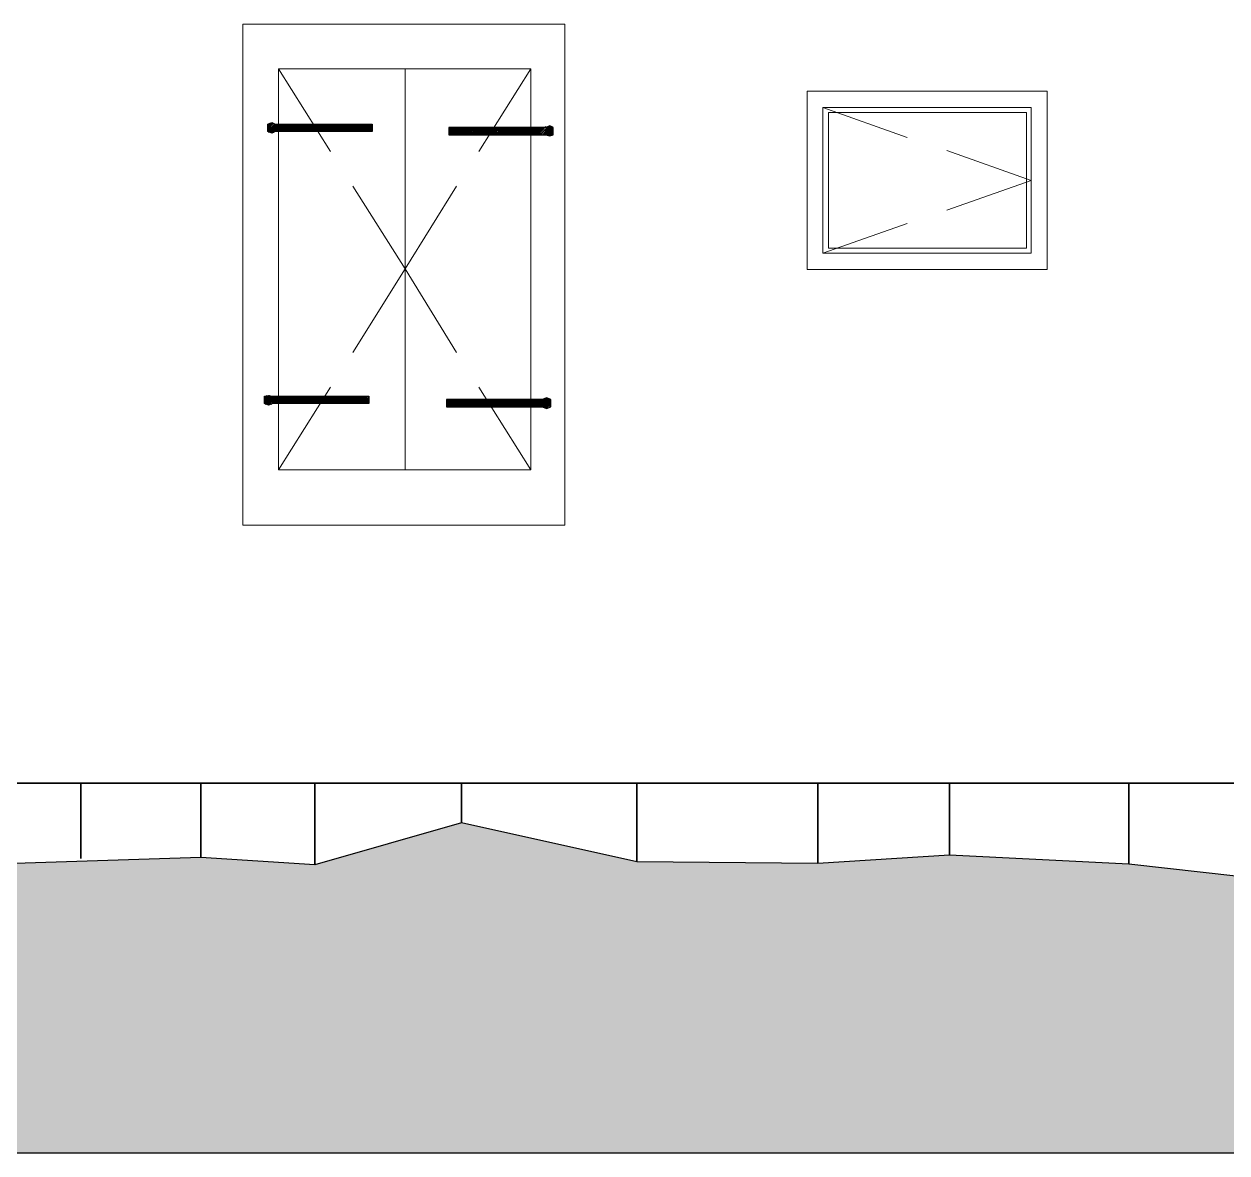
# Model space of a CAD drawing. Header units: millimetres. Extents: x 614825 to 630755, y -821893 to -813822.
# Drawn here: x 620916 to 624976, y -821893 to -818081 of the extents above; entities that cross this region are included whole.
import ezdxf

# ---------------------------------------------------------------- set-up
doc = ezdxf.new("R2010")
doc.units = ezdxf.units.MM
for name, color, linetype, lineweight in [('A-ALV-___-___-EXI', 250, 'Continuous', 25), ('A-BAS-___-___-EXI', 250, 'Continuous', 25), ('A-JAN-___-___-EXI', 250, 'Continuous', 25)]:
    doc.layers.add(name, color=color, linetype=linetype, lineweight=lineweight)

msp = doc.modelspace()

# ---------------------------------------------------------------- hatches: boundary and pattern name
at = {"layer": 'A-BAS-___-___-EXI', "true_color": 0xcb9898}
msp.add_hatch(color=253, dxfattribs=at).paths.add_polyline_path([(630755, -821892.8), (630755, -821500.2), (628356.1, -821456.7), (627396.2, -821372.7), (626323, -821316.5), (625505.2, -821187), (625016.5, -820959.7), (624645.1, -820917.8), (624039.2, -820887.1), (623595.2, -820915), (622983.7, -820909.4), (622391.8, -820778.2), (621897.5, -820919.9), (621512.2, -820895.5), (620814.1, -820917.8), (620252.9, -820898.3), (619672.1, -820912.2), (619225.3, -820991), (619112.6, -820949.9), (618890.3, -820910.7), (618220.1, -820910.7), (616768.1, -820986.8), (616544.7, -820967.3), (616324.7, -820967.3), (616263.8, -821009.9), (616206.9, -821009.9), (616153.8, -820972.8), (614824.8, -820972.8), (614824.8, -821892.8)])

# ---------------------------------------------------------------- linework, layer by layer
at = {"layer": 'A-ALV-___-___-EXI', "color": 28, "lineweight": 35}
for p, q in [((621107.3, -820898.3), (621107.3, -820644.2)), ((621512.2, -820895.5), (621512.2, -820644.2)), ((621897.5, -820919.9), (621897.5, -820644.2)), ((622391.8, -820778.2), (622391.8, -820644.2)), ((622983.7, -820909.4), (622983.7, -820644.2)), ((623595.2, -820915), (623595.2, -820644.2)), ((624039.2, -820887.1), (624039.2, -820644.2)), ((624645.1, -820917.8), (624645.1, -820644.2))]:
    msp.add_line(p, q, dxfattribs=at)
at = {"layer": 'A-ALV-___-___-EXI', "color": 28, "lineweight": 35, "flags": 128}
msp.add_lwpolyline([(629587.5, -821479), (629590.3, -821375.7), (629587.5, -821138.4), (629598.6, -820898.3), (629593.1, -820644.2), (629587.5, -820426.4), (629590.3, -820230.9), (629107.2, -820230.9), (629107.2, -820644.2), (620252.9, -820644.2)], dxfattribs=at)
at = {"layer": 'A-BAS-___-___-EXI'}
for points in [[(625016.5, -820959.7), (624645.1, -820917.8), (624039.2, -820887.1), (623595.2, -820915), (622983.7, -820909.4), (622391.8, -820778.2), (621897.5, -820919.9), (621512.2, -820895.5), (620814.1, -820917.8), (620252.9, -820898.3), (619672.1, -820912.2)], [(619112.6, -820949.9), (619002, -820930.4), (618890.3, -820910.7), (618778.6, -820910.7), (618555.2, -820910.7), (618220.1, -820910.7), (617885, -820928.3), (617438.3, -820951.7), (616991.5, -820975.1), (616768.1, -820986.8), (616544.7, -820967.3), (616324.7, -820967.3), (616263.8, -821009.9), (616206.9, -821009.9), (616153.8, -820972.8), (614824.8, -820972.8), (614824.8, -821892.8), (630755, -821892.8)]]:
    msp.add_lwpolyline(points, dxfattribs=at)
at = {"layer": 'A-JAN-___-___-EXI', "color": 18, "lineweight": 9}
for p, q in [((621774.7, -818231.6), (621950.6, -818510.9)), ((622201.9, -819585.9), (622201.9, -818231.6)), ((622450.4, -818510.9), (622626.3, -818231.6)), ((623896.8, -818463.4), (623612, -818362.9)), ((623612, -818854.3), (623896.8, -818753.8)), ((621950.6, -819306.7), (621774.7, -819585.9)), ((622626.3, -819585.9), (622450.4, -819306.7))]:
    msp.add_line(p, q, dxfattribs=at)
at = {"layer": 'A-JAN-___-___-EXI', "color": 253, "lineweight": 9}
for p, q in [((621738.4, -818424.3), (621746.8, -818415.9)), ((621738.4, -818427.1), (621752.3, -818415.9)), ((621738.4, -818432.7), (621755.1, -818415.9)), ((621738.4, -818435.5), (621757.9, -818415.9)), ((621738.4, -818421.5), (621738.4, -818418.7)), ((621738.4, -818441), (621760.7, -818418.7)), ((621738.4, -818443.8), (621763.5, -818418.7)), ((621741.2, -818446.6), (621766.3, -818418.7)), ((621744, -818446.6), (621769.1, -818418.7)), ((621746.8, -818446.6), (621774.7, -818418.7)), ((621749.6, -818449.4), (621766.3, -818432.7)), ((621752.3, -818449.4), (621783.1, -818418.7)), ((621757.9, -818446.6), (621785.8, -818418.7)), ((621766.3, -818429.9), (621777.5, -818418.7)), ((621766.3, -818443.8), (621788.6, -818418.7)), ((621769.1, -818443.8), (621794.2, -818418.7)), ((621771.9, -818443.8), (621797, -818418.7)), ((621777.5, -818443.8), (621802.6, -818418.7)), ((621780.3, -818443.8), (621805.4, -818418.7)), ((621785.8, -818443.8), (621811, -818418.7)), ((621788.6, -818443.8), (621813.8, -818418.7)), ((621794.2, -818443.8), (621816.6, -818418.7)), ((621797, -818443.8), (621822.2, -818418.7)), ((621799.8, -818443.8), (621824.9, -818418.7)), ((621805.4, -818443.8), (621830.5, -818418.7)), ((621808.2, -818443.8), (621833.3, -818418.7)), ((621813.8, -818443.8), (621836.1, -818418.7)), ((621816.6, -818443.8), (621841.7, -818418.7)), ((621819.4, -818443.8), (621844.5, -818418.7)), ((621824.9, -818443.8), (621850.1, -818418.7)), ((621827.7, -818443.8), (621838.9, -818432.7)), ((621833.3, -818443.8), (621855.7, -818418.7)), ((621836.1, -818443.8), (621861.2, -818418.7)), ((621838.9, -818443.8), (621864, -818418.7)), ((621841.7, -818429.9), (621852.9, -818418.7)), ((621844.5, -818443.8), (621869.6, -818418.7)), ((621847.3, -818443.8), (621872.4, -818418.7)), ((621852.9, -818443.8), (621878, -818418.7)), ((621855.7, -818443.8), (621880.8, -818418.7)), ((621861.2, -818443.8), (621883.6, -818418.7)), ((621864, -818443.8), (621889.2, -818418.7)), ((621866.8, -818443.8), (621892, -818418.7)), ((621872.4, -818443.8), (621897.5, -818418.7)), ((621875.2, -818443.8), (621900.3, -818418.7)), ((621880.8, -818443.8), (621903.1, -818418.7)), ((621883.6, -818443.8), (621908.7, -818418.7)), ((621886.4, -818443.8), (621911.5, -818418.7)), ((621892, -818443.8), (621917.1, -818418.7)), ((621894.8, -818443.8), (621919.9, -818418.7)), ((621900.3, -818443.8), (621925.5, -818418.7)), ((621903.1, -818443.8), (621928.3, -818418.7)), ((621908.7, -818443.8), (621931, -818418.7)), ((621911.5, -818443.8), (621936.6, -818418.7)), ((621914.3, -818443.8), (621925.5, -818432.7)), ((621919.9, -818443.8), (621945, -818418.7)), ((621922.7, -818443.8), (621947.8, -818418.7)), ((621928.3, -818432.7), (621939.4, -818418.7)), ((621928.3, -818443.8), (621950.6, -818418.7)), ((621931, -818443.8), (621956.2, -818418.7)), ((621933.8, -818443.8), (621959, -818418.7)), ((621939.4, -818443.8), (621964.6, -818418.7)), ((621942.2, -818443.8), (621967.3, -818418.7)), ((621947.8, -818443.8), (621972.9, -818418.7)), ((621950.6, -818443.8), (621975.7, -818418.7)), ((621956.2, -818443.8), (621978.5, -818418.7)), ((621959, -818443.8), (621984.1, -818418.7)), ((621961.8, -818443.8), (621986.9, -818418.7)), ((621967.3, -818443.8), (621992.5, -818418.7)), ((621970.1, -818443.8), (621995.3, -818418.7)), ((621975.7, -818443.8), (621998.1, -818418.7)), ((621978.5, -818443.8), (622003.6, -818418.7)), ((621981.3, -818443.8), (622006.4, -818418.7)), ((621986.9, -818443.8), (622012, -818418.7)), ((621989.7, -818443.8), (622014.8, -818418.7)), ((621995.3, -818443.8), (622017.6, -818418.7)), ((621998.1, -818443.8), (622009.2, -818432.7)), ((622000.9, -818443.8), (622026, -818418.7)), ((622006.4, -818443.8), (622031.6, -818418.7)), ((622009.2, -818443.8), (622034.4, -818418.7)), ((622012, -818429.9), (622023.2, -818418.7)), ((622014.8, -818443.8), (622039.9, -818418.7)), ((622017.6, -818443.8), (622042.7, -818418.7)), ((622023.2, -818443.8), (622045.5, -818418.7)), ((622026, -818443.8), (622051.1, -818418.7)), ((622028.8, -818443.8), (622053.9, -818418.7)), ((622034.4, -818443.8), (622059.5, -818418.7)), ((622037.2, -818443.8), (622062.3, -818418.7)), ((622042.7, -818443.8), (622065.1, -818418.7)), ((622045.5, -818443.8), (622070.7, -818418.7)), ((622048.3, -818443.8), (622073.5, -818418.7)), ((622056.7, -818443.8), (622081.8, -818418.7)), ((622062.3, -818443.8), (622087.4, -818418.7)), ((622065.1, -818443.8), (622090.2, -818421.5)), ((622070.7, -818443.8), (622090.2, -818424.3)), ((622073.5, -818443.8), (622090.2, -818427.1)), ((622076.2, -818443.8), (622090.2, -818432.7)), ((622081.8, -818443.8), (622090.2, -818435.5)), ((622084.6, -818443.8), (622090.2, -818441)), ((622349.9, -818429.9), (622352.7, -818429.9)), ((622349.9, -818435.5), (622358.3, -818429.9)), ((622349.9, -818443.8), (622363.9, -818429.9)), ((622349.9, -818446.6), (622369.4, -818429.9)), ((622349.9, -818452.2), (622372.2, -818429.9)), ((622352.7, -818455), (622377.8, -818429.9)), ((622355.5, -818455), (622380.6, -818429.9)), ((622363.9, -818455), (622389, -818429.9)), ((622366.6, -818455), (622391.8, -818429.9)), ((622372.2, -818455), (622397.4, -818429.9)), ((622375, -818455), (622400.2, -818429.9)), ((622380.6, -818455), (622405.7, -818429.9)), ((622383.4, -818455), (622408.5, -818429.9)), ((622389, -818455), (622411.3, -818429.9)), ((622391.8, -818455), (622416.9, -818429.9)), ((622394.6, -818455), (622419.7, -818429.9)), ((622400.2, -818455), (622425.3, -818429.9)), ((622402.9, -818455), (622428.1, -818429.9)), ((622408.5, -818455), (622430.9, -818429.9)), ((622411.3, -818455), (622436.5, -818429.9)), ((622414.1, -818455), (622439.2, -818429.9)), ((622419.7, -818455), (622430.9, -818443.8)), ((622422.5, -818455), (622447.6, -818429.9)), ((622428.1, -818455), (622453.2, -818429.9)), ((622430.9, -818441), (622444.8, -818429.9)), ((622430.9, -818455), (622456, -818429.9)), ((622436.5, -818455), (622458.8, -818429.9)), ((622439.2, -818455), (622464.4, -818429.9)), ((622442, -818455), (622467.2, -818429.9)), ((622447.6, -818455), (622472.8, -818429.9)), ((622450.4, -818455), (622475.5, -818429.9)), ((622456, -818455), (622478.3, -818429.9)), ((622458.8, -818455), (622483.9, -818429.9)), ((622461.6, -818455), (622486.7, -818429.9)), ((622467.2, -818455), (622492.3, -818429.9)), ((622470, -818455), (622495.1, -818429.9)), ((622475.5, -818455), (622497.9, -818429.9)), ((622478.3, -818455), (622503.5, -818429.9)), ((622481.1, -818455), (622506.3, -818429.9)), ((622486.7, -818455), (622511.8, -818429.9)), ((622489.5, -818455), (622514.6, -818429.9)), ((622495.1, -818455), (622520.2, -818429.9)), ((622497.9, -818455), (622523, -818429.9)), ((622503.5, -818455), (622511.8, -818443.8)), ((622506.3, -818455), (622531.4, -818429.9)), ((622509.1, -818455), (622534.2, -818429.9)), ((622514.6, -818441), (622525.8, -818429.9)), ((622514.6, -818455), (622539.8, -818429.9)), ((622517.4, -818455), (622542.6, -818429.9)), ((622523, -818455), (622545.3, -818429.9)), ((622525.8, -818455), (622550.9, -818429.9)), ((622528.6, -818455), (622553.7, -818429.9)), ((622534.2, -818455), (622559.3, -818429.9)), ((622537, -818455), (622562.1, -818429.9)), ((622542.6, -818455), (622567.7, -818429.9)), ((622545.3, -818455), (622570.5, -818429.9)), ((622550.9, -818455), (622573.3, -818429.9)), ((622553.7, -818455), (622578.9, -818429.9)), ((622556.5, -818455), (622581.6, -818429.9)), ((622562.1, -818455), (622587.2, -818429.9)), ((622564.9, -818455), (622590, -818429.9)), ((622570.5, -818455), (622592.8, -818429.9)), ((622573.3, -818455), (622598.4, -818429.9)), ((622576.1, -818455), (622601.2, -818429.9)), ((622581.6, -818455), (622606.8, -818429.9)), ((622590, -818455), (622612.4, -818429.9)), ((622592.8, -818455), (622617.9, -818429.9)), ((622598.4, -818455), (622620.7, -818429.9)), ((622601.2, -818455), (622626.3, -818429.9)), ((622604, -818455), (622629.1, -818429.9)), ((622609.6, -818455), (622634.7, -818429.9)), ((622612.4, -818455), (622637.5, -818429.9)), ((622617.9, -818455), (622640.3, -818429.9)), ((622620.7, -818455), (622645.9, -818429.9)), ((622623.5, -818455), (622648.7, -818429.9)), ((622629.1, -818455), (622654.2, -818429.9)), ((622631.9, -818455), (622657, -818429.9)), ((622637.5, -818455), (622659.8, -818429.9)), ((622640.3, -818455), (622665.4, -818429.9)), ((622643.1, -818455), (622668.2, -818429.9)), ((622648.7, -818455), (622673.8, -818429.9)), ((622651.5, -818455), (622676.6, -818427.1)), ((622657, -818455), (622685, -818427.1)), ((622659.8, -818455), (622671, -818441)), ((622665.4, -818455), (622693.3, -818424.3)), ((622668.2, -818455), (622696.1, -818427.1)), ((622671, -818455), (622698.9, -818427.1)), ((622673.8, -818441), (622690.5, -818424.3)), ((622682.2, -818455), (622701.7, -818435.5)), ((622685, -818457.8), (622701.7, -818438.3)), ((622687.8, -818457.8), (622701.7, -818443.8)), ((622690.5, -818457.8), (622701.7, -818446.6)), ((622698.9, -818455), (622701.7, -818449.4)), ((621727.2, -819343), (621735.6, -819334.6)), ((621727.2, -819348.5), (621741.2, -819334.6)), ((621727.2, -819351.3), (621744, -819334.6)), ((621727.2, -819354.1), (621746.8, -819334.6)), ((621727.2, -819340.2), (621727.2, -819337.4)), ((621727.2, -819359.7), (621749.6, -819337.4)), ((621727.2, -819362.5), (621752.3, -819337.4)), ((621730, -819365.3), (621755.1, -819337.4)), ((621732.8, -819365.3), (621760.7, -819337.4)), ((621735.6, -819365.3), (621763.5, -819337.4)), ((621741.2, -819368.1), (621771.9, -819337.4)), ((621749.6, -819365.3), (621774.7, -819337.4)), ((621755.1, -819362.5), (621780.3, -819337.4)), ((621757.9, -819348.5), (621766.3, -819337.4)), ((621757.9, -819362.5), (621783.1, -819337.4)), ((621763.5, -819362.5), (621785.8, -819337.4)), ((621766.3, -819362.5), (621791.4, -819337.4)), ((621769.1, -819362.5), (621794.2, -819337.4)), ((621774.7, -819362.5), (621799.8, -819337.4)), ((621777.5, -819362.5), (621802.6, -819337.4)), ((621783.1, -819362.5), (621808.2, -819337.4)), ((621785.8, -819362.5), (621811, -819337.4)), ((621791.4, -819362.5), (621813.8, -819337.4)), ((621794.2, -819362.5), (621819.4, -819337.4)), ((621797, -819362.5), (621822.2, -819337.4)), ((621802.6, -819362.5), (621827.7, -819337.4)), ((621805.4, -819362.5), (621830.5, -819337.4)), ((621811, -819362.5), (621833.3, -819337.4)), ((621813.8, -819362.5), (621838.9, -819337.4)), ((621822.2, -819362.5), (621847.3, -819337.4)), ((621824.9, -819362.5), (621850.1, -819337.4)), ((621830.5, -819348.5), (621841.7, -819337.4)), ((621830.5, -819362.5), (621852.9, -819337.4)), ((621833.3, -819362.5), (621858.4, -819337.4)), ((621836.1, -819362.5), (621861.2, -819337.4)), ((621841.7, -819362.5), (621866.8, -819337.4)), ((621844.5, -819362.5), (621869.6, -819337.4)), ((621850.1, -819362.5), (621875.2, -819337.4)), ((621852.9, -819362.5), (621878, -819337.4)), ((621858.4, -819362.5), (621880.8, -819337.4)), ((621861.2, -819362.5), (621886.4, -819337.4)), ((621864, -819362.5), (621889.2, -819337.4)), ((621869.6, -819362.5), (621894.8, -819337.4)), ((621872.4, -819362.5), (621897.5, -819337.4)), ((621878, -819362.5), (621900.3, -819337.4)), ((621880.8, -819362.5), (621905.9, -819337.4)), ((621883.6, -819362.5), (621908.7, -819337.4)), ((621889.2, -819362.5), (621914.3, -819337.4)), ((621892, -819362.5), (621917.1, -819337.4)), ((621897.5, -819362.5), (621922.7, -819337.4)), ((621900.3, -819362.5), (621925.5, -819337.4)), ((621908.7, -819362.5), (621933.8, -819337.4)), ((621911.5, -819362.5), (621936.6, -819337.4)), ((621917.1, -819351.3), (621928.3, -819337.4)), ((621917.1, -819362.5), (621942.2, -819337.4)), ((621919.9, -819362.5), (621945, -819337.4)), ((621925.5, -819362.5), (621947.8, -819337.4)), ((621928.3, -819362.5), (621953.4, -819337.4)), ((621931, -819362.5), (621956.2, -819337.4)), ((621936.6, -819362.5), (621961.8, -819337.4)), ((621939.4, -819362.5), (621964.6, -819337.4)), ((621945, -819362.5), (621967.3, -819337.4)), ((621947.8, -819362.5), (621972.9, -819337.4)), ((621953.4, -819362.5), (621975.7, -819337.4)), ((621956.2, -819362.5), (621981.3, -819337.4)), ((621959, -819362.5), (621984.1, -819337.4)), ((621964.6, -819362.5), (621989.7, -819337.4)), ((621967.3, -819362.5), (621992.5, -819337.4)), ((621972.9, -819362.5), (621995.3, -819337.4)), ((621975.7, -819362.5), (622000.9, -819337.4)), ((621978.5, -819362.5), (622003.6, -819337.4)), ((621984.1, -819362.5), (622009.2, -819337.4)), ((621992.5, -819362.5), (622014.8, -819337.4)), ((621995.3, -819362.5), (622020.4, -819337.4)), ((621998.1, -819362.5), (622023.2, -819337.4)), ((622000.9, -819348.5), (622012, -819337.4)), ((622003.6, -819362.5), (622028.8, -819337.4)), ((622006.4, -819362.5), (622031.6, -819337.4)), ((622012, -819362.5), (622037.2, -819337.4)), ((622014.8, -819362.5), (622039.9, -819337.4)), ((622020.4, -819362.5), (622042.7, -819337.4)), ((622023.2, -819362.5), (622048.3, -819337.4)), ((622026, -819362.5), (622051.1, -819337.4)), ((622031.6, -819362.5), (622056.7, -819337.4)), ((622034.4, -819362.5), (622059.5, -819337.4)), ((622039.9, -819362.5), (622062.3, -819337.4)), ((622045.5, -819362.5), (622070.7, -819337.4)), ((622051.1, -819362.5), (622076.2, -819337.4)), ((622053.9, -819362.5), (622079, -819340.2)), ((622059.5, -819362.5), (622079, -819343)), ((622654.2, -819373.7), (622682.2, -819343)), ((621738.4, -819368.1), (621755.1, -819351.3)), ((621816.6, -819362.5), (621830.5, -819351.3)), ((621905.9, -819362.5), (621914.3, -819351.3)), ((621986.9, -819362.5), (621998.1, -819351.3)), ((622062.3, -819362.5), (622079, -819345.7)), ((622070.7, -819362.5), (622079, -819354.1)), ((622073.5, -819362.5), (622079, -819359.7)), ((622341.5, -819351.3), (622341.5, -819348.5)), ((622341.5, -819354.1), (622347.1, -819348.5)), ((622341.5, -819362.5), (622355.5, -819348.5)), ((622341.5, -819365.3), (622358.3, -819348.5)), ((622341.5, -819370.9), (622361.1, -819348.5)), ((622341.5, -819373.7), (622366.6, -819348.5)), ((622344.3, -819373.7), (622369.4, -819348.5)), ((622352.7, -819373.7), (622377.8, -819348.5)), ((622358.3, -819373.7), (622380.6, -819348.5)), ((622361.1, -819373.7), (622386.2, -819348.5)), ((622363.9, -819373.7), (622389, -819348.5)), ((622369.4, -819373.7), (622394.6, -819348.5)), ((622372.2, -819373.7), (622397.4, -819348.5)), ((622377.8, -819373.7), (622402.9, -819348.5)), ((622380.6, -819373.7), (622405.7, -819348.5)), ((622386.2, -819373.7), (622408.5, -819348.5)), ((622389, -819373.7), (622414.1, -819348.5)), ((622391.8, -819373.7), (622416.9, -819348.5)), ((622397.4, -819373.7), (622422.5, -819348.5)), ((622400.2, -819373.7), (622425.3, -819348.5)), ((622405.7, -819373.7), (622428.1, -819348.5)), ((622408.5, -819373.7), (622419.7, -819362.5)), ((622411.3, -819373.7), (622436.5, -819348.5)), ((622416.9, -819373.7), (622442, -819348.5)), ((622419.7, -819373.7), (622444.8, -819348.5)), ((622422.5, -819359.7), (622433.7, -819348.5)), ((622425.3, -819373.7), (622447.6, -819348.5)), ((622428.1, -819373.7), (622453.2, -819348.5)), ((622433.7, -819373.7), (622456, -819348.5)), ((622436.5, -819373.7), (622461.6, -819348.5)), ((622439.2, -819373.7), (622464.4, -819348.5)), ((622444.8, -819373.7), (622470, -819348.5)), ((622447.6, -819373.7), (622472.8, -819348.5)), ((622453.2, -819373.7), (622475.5, -819348.5)), ((622456, -819373.7), (622481.1, -819348.5)), ((622458.8, -819373.7), (622483.9, -819348.5)), ((622464.4, -819373.7), (622489.5, -819348.5)), ((622467.2, -819373.7), (622492.3, -819348.5)), ((622472.8, -819373.7), (622495.1, -819348.5)), ((622475.5, -819373.7), (622500.7, -819348.5)), ((622478.3, -819373.7), (622503.5, -819348.5)), ((622483.9, -819373.7), (622509.1, -819348.5)), ((622486.7, -819373.7), (622511.8, -819348.5)), ((622492.3, -819373.7), (622503.5, -819362.5)), ((622495.1, -819373.7), (622520.2, -819348.5)), ((622500.7, -819373.7), (622523, -819348.5)), ((622503.5, -819359.7), (622517.4, -819348.5)), ((622503.5, -819373.7), (622528.6, -819348.5)), ((622506.3, -819373.7), (622531.4, -819348.5)), ((622511.8, -819373.7), (622537, -819348.5)), ((622514.6, -819373.7), (622539.8, -819348.5)), ((622520.2, -819373.7), (622542.6, -819348.5)), ((622523, -819373.7), (622548.1, -819348.5)), ((622525.8, -819373.7), (622550.9, -819348.5)), ((622531.4, -819373.7), (622556.5, -819348.5)), ((622534.2, -819373.7), (622559.3, -819348.5)), ((622539.8, -819373.7), (622564.9, -819348.5)), ((622542.6, -819373.7), (622567.7, -819348.5)), ((622548.1, -819373.7), (622570.5, -819348.5)), ((622550.9, -819373.7), (622576.1, -819348.5)), ((622553.7, -819373.7), (622578.9, -819348.5)), ((622559.3, -819373.7), (622584.4, -819348.5)), ((622562.1, -819373.7), (622587.2, -819348.5)), ((622567.7, -819373.7), (622590, -819348.5)), ((622570.5, -819373.7), (622595.6, -819348.5)), ((622581.6, -819373.7), (622606.8, -819348.5)), ((622587.2, -819373.7), (622609.6, -819348.5)), ((622590, -819373.7), (622615.2, -819348.5)), ((622592.8, -819373.7), (622617.9, -819348.5)), ((622598.4, -819373.7), (622623.5, -819348.5)), ((622601.2, -819373.7), (622626.3, -819348.5)), ((622606.8, -819373.7), (622631.9, -819348.5)), ((622609.6, -819373.7), (622634.7, -819348.5)), ((622615.2, -819373.7), (622637.5, -819348.5)), ((622617.9, -819373.7), (622643.1, -819348.5)), ((622620.7, -819373.7), (622645.9, -819348.5)), ((622626.3, -819373.7), (622651.5, -819348.5)), ((622629.1, -819373.7), (622654.2, -819348.5)), ((622634.7, -819373.7), (622657, -819348.5)), ((622637.5, -819373.7), (622662.6, -819348.5)), ((622640.3, -819373.7), (622668.2, -819348.5)), ((622645.9, -819373.7), (622673.8, -819345.7)), ((622657, -819373.7), (622685, -819345.7)), ((622662.6, -819373.7), (622687.8, -819345.7)), ((622665.4, -819373.7), (622690.5, -819348.5)), ((622668.2, -819373.7), (622693.3, -819348.5)), ((622671, -819373.7), (622693.3, -819354.1)), ((622673.8, -819376.5), (622693.3, -819356.9)), ((622676.6, -819376.5), (622693.3, -819362.5)), ((622679.4, -819376.5), (622693.3, -819365.3)), ((622687.8, -819373.7), (622693.3, -819370.9))]:
    msp.add_line(p, q, dxfattribs=at)
at = {"layer": 'A-JAN-___-___-EXI', "color": 248, "lineweight": 15, "flags": 128}
for points in [[(621654.6, -818080.8), (622740.8, -818080.8), (622740.8, -819773), (621654.6, -819773)], [(621774.7, -819585.9), (622626.3, -819585.9), (622626.3, -818231.6), (621774.7, -818231.6)], [(623558.9, -818307), (624368.7, -818307), (624368.7, -818910.2), (623558.9, -818910.2)], [(623612, -818362.9), (624315.7, -818362.9), (624315.7, -818854.3), (623612, -818854.3)]]:
    msp.add_lwpolyline(points, close=True, dxfattribs=at)
at = {"layer": 'A-JAN-___-___-EXI', "color": 18, "lineweight": 9, "flags": 128}
msp.add_lwpolyline([(623631.5, -818379.6), (624298.9, -818379.6), (624298.9, -818837.6), (623631.5, -818837.6)], close=True, dxfattribs=at)
at = {"layer": 'A-JAN-___-___-EXI', "color": 38, "lineweight": 25, "flags": 128}
for points in [[(621763.5, -818443.8), (621752.3, -818449.4), (621738.4, -818443.8), (621738.4, -818418.7), (621752.3, -818413.1), (621763.5, -818418.7), (622090.2, -818418.7), (622090.2, -818443.8)], [(622676.6, -818455), (622690.5, -818457.8), (622701.7, -818455), (622701.7, -818429.9), (622690.5, -818424.3), (622676.6, -818429.9), (622349.9, -818429.9), (622349.9, -818455)], [(621755.1, -819362.5), (621741.2, -819368.1), (621727.2, -819362.5), (621727.2, -819337.4), (621741.2, -819334.6), (621755.1, -819337.4), (622079, -819337.4), (622079, -819362.5)], [(622665.4, -819373.7), (622679.4, -819379.3), (622693.3, -819373.7), (622693.3, -819348.5), (622679.4, -819343), (622665.4, -819348.5), (622341.5, -819348.5), (622341.5, -819373.7)]]:
    msp.add_lwpolyline(points, close=True, dxfattribs=at)
at = {"layer": 'A-JAN-___-___-EXI', "color": 38, "lineweight": 25}
for points in [[(622053.9, -818443.8), (622079, -818418.7), (622079, -818443.8)], [(622349.9, -818438.3), (622361.1, -818429.9), (622361.1, -818455), (622383.4, -818429.9)], [(622042.7, -819362.5), (622067.9, -819337.4), (622067.9, -819362.5), (622079, -819351.3)], [(622341.5, -819356.9), (622349.9, -819348.5), (622349.9, -819373.7), (622375, -819348.5)]]:
    msp.add_lwpolyline(points, dxfattribs=at)
at = {"layer": 'A-JAN-___-___-EXI', "color": 253, "lineweight": 9, "flags": 128}
for points in [[(622584.4, -818455), (622598.4, -818441), (622609.6, -818429.9)], [(622676.6, -818455), (622701.7, -818429.9), (622679.4, -818455)], [(622648.7, -819373.7), (622662.6, -819359.7), (622679.4, -819343)], [(622573.3, -819373.7), (622587.2, -819359.7), (622598.4, -819348.5)], [(622578.9, -819373.7), (622590, -819362.5), (622604, -819348.5)]]:
    msp.add_lwpolyline(points, dxfattribs=at)
at = {"layer": 'A-JAN-___-___-EXI', "color": 18, "lineweight": 9, "flags": 128}
for points in [[(624030.8, -818709.1), (624315.7, -818608.6), (624030.8, -818508.1)], [(622026, -818628.1), (622201.9, -818907.4), (622026, -819189.4)], [(622375, -819189.4), (622201.9, -818907.4), (622375, -818628.1)]]:
    msp.add_lwpolyline(points, dxfattribs=at)
at = {"layer": 'A-JAN-___-___-EXI', "color": 38, "lineweight": 25}
for points in [[(621766.3, -818431.3), (621766.3, -818432), (621767, -818432.7), (621767.7, -818432.7), (621768.4, -818432.7), (621769.1, -818432), (621769.1, -818431.3), (621769.1, -818430.5), (621768.4, -818429.9), (621767.7, -818429.9), (621767, -818429.9), (621766.3, -818430.5), (621766.3, -818431.3)], [(621841.7, -818431.3), (621841.7, -818432), (621842.4, -818432.7), (621843.1, -818432.7), (621843.8, -818432.7), (621844.5, -818432), (621844.5, -818431.3), (621844.5, -818430.5), (621843.8, -818429.9), (621843.1, -818429.9), (621842.4, -818429.9), (621841.7, -818430.5), (621841.7, -818431.3)], [(621928.3, -818431.3), (621928.3, -818432), (621929, -818432.7), (621929.7, -818432.7), (621930.4, -818432.7), (621931, -818432), (621931, -818431.3), (621931, -818430.5), (621930.4, -818429.9), (621929.7, -818429.9), (621929, -818429.9), (621928.3, -818430.5), (621928.3, -818431.3)], [(622009.2, -818431.3), (622009.2, -818432), (622009.9, -818432.7), (622010.6, -818432.7), (622011.3, -818432.7), (622012, -818432), (622012, -818431.3), (622012, -818430.5), (622011.3, -818429.9), (622010.6, -818429.9), (622009.9, -818429.9), (622009.2, -818430.5), (622009.2, -818431.3)], [(622433.7, -818439.7), (622433.7, -818438.9), (622433, -818438.3), (622432.3, -818438.3), (622431.6, -818438.3), (622430.9, -818438.9), (622430.9, -818439.7), (622430.9, -818440.4), (622431.6, -818441), (622432.3, -818441), (622433, -818441), (622433.7, -818440.4), (622433.7, -818439.7)], [(622517.4, -818439.7), (622517.4, -818438.9), (622516.7, -818438.3), (622516, -818438.3), (622515.3, -818438.3), (622514.6, -818438.9), (622514.6, -818439.7), (622514.6, -818440.4), (622515.3, -818441), (622516, -818441), (622516.7, -818441), (622517.4, -818440.4), (622517.4, -818439.7)], [(622601.2, -818439.7), (622601.2, -818438.9), (622600.5, -818438.3), (622599.8, -818438.3), (622599.1, -818438.3), (622598.4, -818438.9), (622598.4, -818439.7), (622598.4, -818440.4), (622599.1, -818441), (622599.8, -818441), (622600.5, -818441), (622601.2, -818440.4), (622601.2, -818439.7)], [(622676.6, -818439.7), (622676.6, -818438.9), (622675.9, -818438.3), (622675.2, -818438.3), (622674.5, -818438.3), (622673.8, -818438.9), (622673.8, -818439.7), (622673.8, -818440.4), (622674.5, -818441), (622675.2, -818441), (622675.9, -818441), (622676.6, -818440.4), (622676.6, -818439.7)], [(621755.1, -819349.9), (621755.1, -819350.7), (621755.8, -819351.3), (621756.5, -819351.3), (621757.2, -819351.3), (621757.9, -819350.7), (621757.9, -819349.9), (621757.9, -819349.2), (621757.2, -819348.5), (621756.5, -819348.5), (621755.8, -819348.5), (621755.1, -819349.2), (621755.1, -819349.9)], [(621830.5, -819349.9), (621830.5, -819350.7), (621831.2, -819351.3), (621831.9, -819351.3), (621832.6, -819351.3), (621833.3, -819350.7), (621833.3, -819349.9), (621833.3, -819349.2), (621832.6, -819348.5), (621831.9, -819348.5), (621831.2, -819348.5), (621830.5, -819349.2), (621830.5, -819349.9)], [(621917.1, -819349.9), (621917.1, -819350.7), (621917.8, -819351.3), (621918.5, -819351.3), (621919.2, -819351.3), (621919.9, -819350.7), (621919.9, -819349.9), (621919.9, -819349.2), (621919.2, -819348.5), (621918.5, -819348.5), (621917.8, -819348.5), (621917.1, -819349.2), (621917.1, -819349.9)], [(622000.9, -819349.9), (622000.9, -819350.7), (622001.6, -819351.3), (622002.3, -819351.3), (622003, -819351.3), (622003.6, -819350.7), (622003.6, -819349.9), (622003.6, -819349.2), (622003, -819348.5), (622002.3, -819348.5), (622001.6, -819348.5), (622000.9, -819349.2), (622000.9, -819349.9)], [(622422.5, -819358.3), (622422.5, -819357.5), (622421.8, -819356.9), (622421.1, -819356.9), (622420.4, -819356.9), (622419.7, -819357.5), (622419.7, -819358.3), (622419.7, -819359.1), (622420.4, -819359.7), (622421.1, -819359.7), (622421.8, -819359.7), (622422.5, -819359.1), (622422.5, -819358.3)], [(622506.3, -819358.3), (622506.3, -819357.5), (622505.6, -819356.9), (622504.9, -819356.9), (622504.2, -819356.9), (622503.5, -819357.5), (622503.5, -819358.3), (622503.5, -819359.1), (622504.2, -819359.7), (622504.9, -819359.7), (622505.6, -819359.7), (622506.3, -819359.1), (622506.3, -819358.3)], [(622590, -819358.3), (622590, -819357.5), (622589.3, -819356.9), (622588.6, -819356.9), (622587.9, -819356.9), (622587.2, -819357.5), (622587.2, -819358.3), (622587.2, -819359.1), (622587.9, -819359.7), (622588.6, -819359.7), (622589.3, -819359.7), (622590, -819359.1), (622590, -819358.3)], [(622665.4, -819358.3), (622665.4, -819357.5), (622664.7, -819356.9), (622664, -819356.9), (622663.3, -819356.9), (622662.6, -819357.5), (622662.6, -819358.3), (622662.6, -819359.1), (622663.3, -819359.7), (622664, -819359.7), (622664.7, -819359.7), (622665.4, -819359.1), (622665.4, -819358.3)]]:
    msp.add_open_spline(points, degree=3, knots=[0, 0, 0, 0, 1, 1, 1, 2, 2, 2, 3, 3, 3, 4, 4, 4, 4], dxfattribs=at)

doc.saveas('drawing.dxf')
